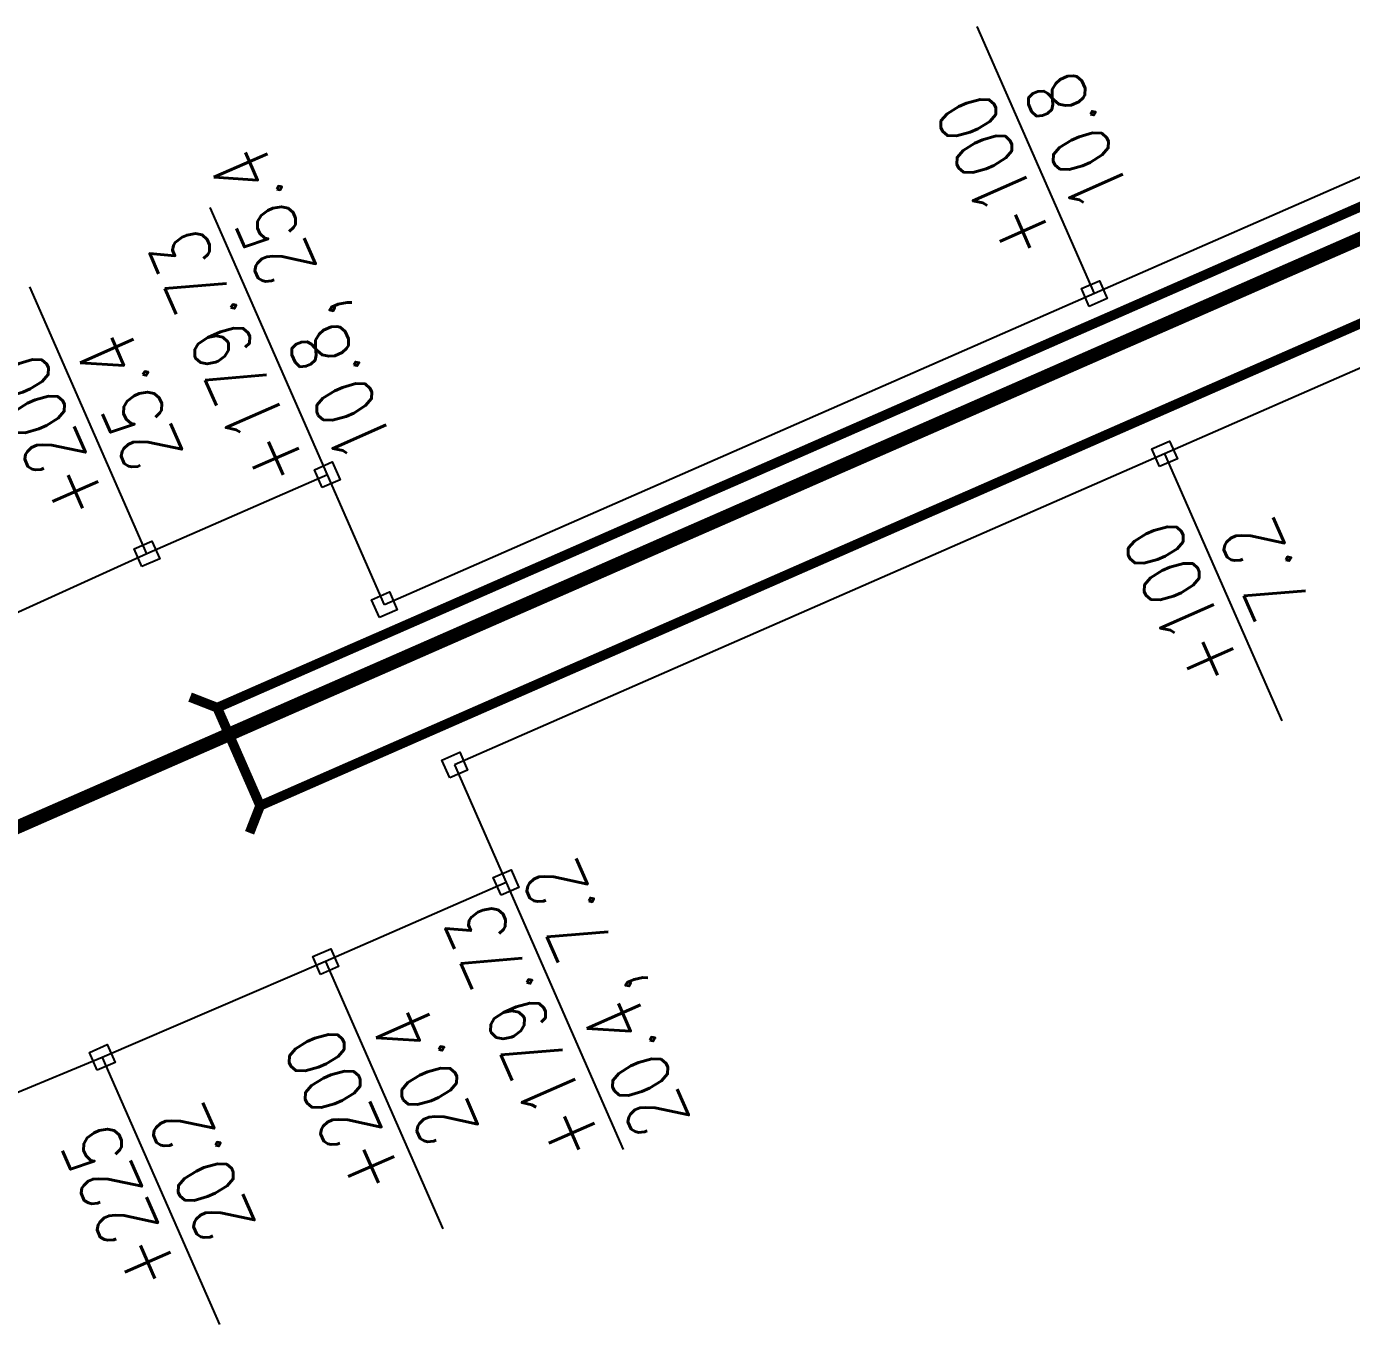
# Model space of a CAD drawing. Extents: x 10519 to 17598, y -625 to 2857.
# Drawn here: x 12898.4 to 13034.7, y 1990.7 to 2124.3 of the extents above; entities that cross this region are included whole.
import ezdxf
from ezdxf.enums import TextEntityAlignment as Align

# ---------------------------------------------------------------- set-up
doc = ezdxf.new("R2010")
doc.units = 0
doc.header["$MEASUREMENT"] = 0
doc.layers.add('0000铁路', color=105, linetype='CONTINUOUS')
doc.styles.get("Standard").update_dxf_attribs({"font": 'txt8.shx', "width": 0.8, "bigfont": 'hz.shx'})

msp = doc.modelspace()

# ---------------------------------------------------------------- linework, layer by layer
at = {"layer": '0000铁路'}
for p, q in [((13008.26, 2096.79, -145.26), (12996.22, 2124.27, -145.26)), ((13054.05, 2116.86, -145.26), (13008.26, 2096.79, -145.26)), ((12929.37, 2078.15, -145.26), (12917.32, 2105.63, -145.26)), ((13061.28, 2100.37, -145.26), (13015.48, 2080.3, -145.26)), ((12910.81, 2070.02, -145.26), (12898.77, 2097.49, -145.26)), ((13008.26, 2096.79, -145.26), (12935.24, 2064.78, -145.26)), ((13015.48, 2080.3, -145.26), (12942.46, 2048.3, -145.26)), ((13015.48, 2080.3, -145.26), (13027.53, 2052.83, -145.26)), ((12929.37, 2078.15, -145.26), (12910.81, 2070.02, -145.26)), ((12935.24, 2064.78, -145.26), (12929.37, 2078.15, -145.26)), ((12910.81, 2070.02, -145.26), (12888.03, 2059.71, -145.26)), ((12942.46, 2048.3, -145.26), (12947.75, 2036.2, -145.26)), ((12947.75, 2036.2, -145.26), (12929.19, 2028.07, -145.26)), ((12947.75, 2036.2, -145.26), (12959.79, 2008.73, -145.26)), ((12929.19, 2028.07, -145.26), (12906.22, 2018.22, -145.26)), ((12929.19, 2028.07, -145.26), (12941.24, 2000.59, -145.26)), ((12906.22, 2018.22, -145.26), (12883.12, 2008.64, -145.26)), ((12906.22, 2018.22, -145.26), (12918.26, 1990.74, -145.26))]:
    msp.add_line(p, q, dxfattribs=at)
at = {"layer": '0000铁路', "const_width": 1, "elevation": -145.26}
for points in [[(13037.2, 2106.42), (13032.62, 2104.41), (13028.03, 2102.4), (13023.45, 2100.39), (13018.87, 2098.38), (13014.28, 2096.37), (13009.7, 2094.36), (13005.12, 2092.36), (13000.54, 2090.35), (12995.95, 2088.34), (12991.37, 2086.33), (12986.79, 2084.32), (12982.2, 2082.31), (12977.62, 2080.3), (12973.04, 2078.29), (12968.45, 2076.29), (12963.87, 2074.28), (12959.29, 2072.27), (12954.71, 2070.26), (12950.12, 2068.25), (12945.54, 2066.24), (12940.96, 2064.23), (12936.37, 2062.22), (12931.79, 2060.22), (12927.21, 2058.21), (12922.62, 2056.2), (12918.04, 2054.19)], [(13037.03, 2094.33), (13032.45, 2092.32), (13027.87, 2090.32), (13023.28, 2088.31), (13018.7, 2086.3), (13014.12, 2084.29), (13009.53, 2082.28), (13004.95, 2080.27), (13000.37, 2078.26), (12995.79, 2076.25), (12991.2, 2074.25), (12986.62, 2072.24), (12982.04, 2070.23), (12977.45, 2068.22), (12972.87, 2066.21), (12968.29, 2064.2), (12963.7, 2062.19), (12959.12, 2060.18), (12954.54, 2058.18), (12949.96, 2056.17), (12945.37, 2054.16), (12940.79, 2052.15), (12936.21, 2050.14), (12931.62, 2048.13), (12927.04, 2046.12), (12922.46, 2044.11)], [(12918.04, 2054.19), (12915.25, 2055.28)], [(12922.46, 2044.11), (12918.04, 2054.19)], [(12922.46, 2044.11), (12921.37, 2041.32)]]:
    msp.add_lwpolyline(points, dxfattribs=at)
at = {"layer": '0000铁路', "linetype": 'Continuous', "ltscale": 2, "const_width": 1.4, "elevation": -145.26}
msp.add_lwpolyline([(13037.34, 2103.2), (13028.18, 2099.19), (13019.02, 2095.17), (13009.86, 2091.16), (13000.7, 2087.14), (12991.54, 2083.13), (12982.38, 2079.12), (12973.23, 2075.1), (12964.07, 2071.09), (12954.91, 2067.07), (12945.75, 2063.06), (12936.59, 2059.04), (12927.43, 2055.03), (12918.27, 2051.01), (12909.11, 2047), (12899.95, 2042.99), (12890.8, 2038.97)], dxfattribs=at)
at = {"layer": '0000铁路', "linetype": 'Continuous', "ltscale": 2, "elevation": -145.26}
for points in [[(13007.74, 2095.47), (13006.94, 2097.3), (13008.77, 2098.11), (13009.58, 2096.27), (13007.74, 2095.47)], [(13014.97, 2078.99), (13014.17, 2080.82), (13016, 2081.62), (13016.8, 2079.79), (13014.97, 2078.99)], [(12928.85, 2076.83), (12928.05, 2078.66), (12929.88, 2079.47), (12930.68, 2077.64), (12928.85, 2076.83)], [(12910.29, 2068.7), (12909.49, 2070.53), (12911.32, 2071.33), (12912.13, 2069.5), (12910.29, 2068.7)], [(12934.72, 2063.47), (12933.92, 2065.3), (12935.75, 2066.1), (12936.55, 2064.27), (12934.72, 2063.47)], [(12941.95, 2046.98), (12941.14, 2048.81), (12942.98, 2049.61), (12943.78, 2047.78), (12941.95, 2046.98)], [(12947.24, 2034.89), (12946.43, 2036.72), (12948.27, 2037.52), (12949.07, 2035.69), (12947.24, 2034.89)], [(12928.68, 2026.75), (12927.88, 2028.58), (12929.71, 2029.39), (12930.51, 2027.56), (12928.68, 2026.75)], [(12905.7, 2016.9), (12904.9, 2018.73), (12906.73, 2019.53), (12907.53, 2017.7), (12905.7, 2016.9)]]:
    msp.add_lwpolyline(points, dxfattribs=at)

# ---------------------------------------------------------------- texts
at = {"layer": '0000铁路', "width": 0.8}
for s, p in [('10.8', (13009.2, 2113.58, -145.26)), ('+100', (13000.77, 2109.88, -145.26)), ('+179.73', (12921.88, 2091.25, -145.26)), ('25.4', (12911.75, 2086.81, -145.26)), ('+200', (12903.32, 2083.11, -145.26)), ('7.2', (13028.47, 2069.62, -145.26)), ('+100', (13020.04, 2065.92, -145.26)), ('+179.73', (12952.31, 2021.82, -145.26)), ('20.4', (12942.18, 2017.38, -145.26)), ('+200', (12933.75, 2013.69, -145.26)), ('20.2', (12919.2, 2007.53, -145.26)), ('+225', (12910.77, 2003.84, -145.26))]:
    msp.add_text(s, height=6, rotation=113.6677, dxfattribs=at).set_placement(p, align=Align.CENTER)
msp.add_text('10.8, 25.4', height=6, rotation=113.6677, dxfattribs=at).set_placement((12936.33, 2081.2, -145.26))
msp.add_text('20.4, 7.2', height=6, rotation=113.6677, dxfattribs=at).set_placement((12954.71, 2039.25, -145.26), align=Align.RIGHT)

doc.saveas('drawing.dxf')
